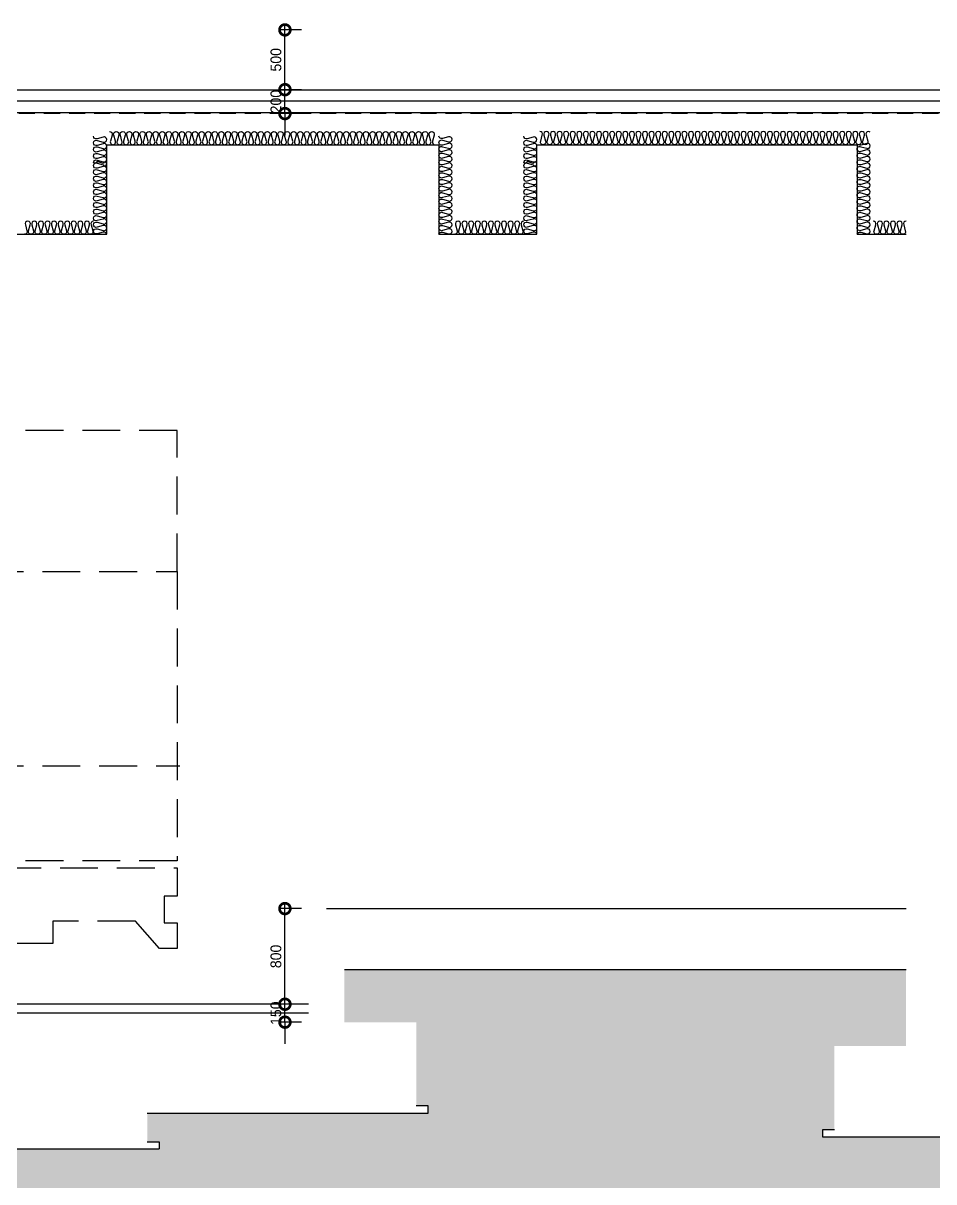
# Model space of a CAD drawing. Header units: millimetres. Extents: x 17311 to 801382, y -242618 to -104888.
# Drawn here: x 505422 to 513042, y -203765 to -194073 of the extents above; entities that cross this region are included whole.
import ezdxf

# ---------------------------------------------------------------- set-up
doc = ezdxf.new("R2010")
doc.units = ezdxf.units.MM
doc.header["$LTSCALE"] = 250
doc.linetypes.add('HID', pattern=[2.8, 1.8, -1])
doc.linetypes.add('HIDDEN', pattern=[9.525, 6.35, -3.175])
doc.layers.get('Defpoints').update_dxf_attribs({"color": 151})
for name, color, linetype in [('A-ELE-8', 8, 'Continuous'), ('A-FIN', 6, 'Continuous'), ('A-FIN-8', 8, 'Continuous'), ('A-HAT-WIREMESH', 9, 'g_mesh'), ('A-WP', 1, 'HID'), ('A-버림CONC', 4, 'Continuous'), ('ISL', 251, 'Continuous'), ('지반', 254, 'Continuous')]:
    doc.layers.add(name, color=color, linetype=linetype)
doc.layers.add('CK', color=221, linetype='Continuous', plot=False)
doc.layers.add('NOPLOT', color=191, linetype='Continuous', plot=False)
doc.styles.add('Gdim', font='')
doc.styles.get('Gdim').set_extended_font_data('Dotum')
doc.linetypes.add('g_mesh', pattern='A,10,-0.8,["X",Gdim,S=0.6,R=0,X=-0.15,Y=-0.3],-0.8', length=11.6)
doc.dimstyles.new('Gdim50', dxfattribs={"dimscale": 30, "dimtxt": 3, "dimasz": 6, "dimexe": 1.5, "dimexo": 2, "dimgap": 1, "dimtad": 1, "dimdec": 0, "dimzin": 0, "dimdsep": 46, "dimlunit": 6, "dimtxsty": 'Gdim', "dimblk": 'DOTSMALL', "dimcen": 1.5, "dimdle": 1.5, "dimclrd": 256, "dimclre": 256, "dimclrt": 256, "dimazin": 0, "dimtfac": 1, "dimtdec": 0, "dimtix": 1, "dimtmove": 2, "dimatfit": 3, "dimldrblk": 'DOTSMALL', "dimfxl": 1.5, "dimtolj": 1, "dimtzin": 0, "dimlwd": -1, "dimlwe": -1, "dimarcsym": 1})

# ---------------------------------------------------------------- blocks, each defined once
blk = doc.blocks.new('5톤윙바디초장축플러스(입면)')
at = {"layer": 'A-ELE-8', "linetype": 'HIDDEN', "ltscale": 0.2}
for p, q in [((2982.6, -1815.2), (2280.3, -1815.2)), ((1521.5, -2425), (1521.5, -9766.9)), ((524.5, -6777.6), (524.5, -7765.5))]:
    blk.add_line(p, q, dxfattribs=at)
for points in [[(0, -717.5), (0, 0), (1153, 0)], [(2280.3, -137.2), (1246.2, -137.2), (1156.2, -4.7)], [(2280.3, -137.2), (2280.3, -2096.6), (0, -2096.6), (0, -1813.6)], [(2016.2, -1265.5), (2016.2, -527.7), (1942, -460.2), (1382.1, -460.2), (1382.1, -1165.4), (1479.9, -1265.5), (2016.2, -1265.5)], [(669.3, -2096.6), (669.3, -9745), (430.5, -9745), (430.5, -9636.9), (210, -9636.9), (210, -9745), (-6.1, -9745), (-6.1, -9598), (223, -9394.7), (223, -8704.7), (37.1, -8704.7), (37.1, -8288.7)], [(176.7, -6283.7), (176.7, -4593.7), (0, -4593.7), (0, -3621), (250.3, -3621), (250.3, -2457.3), (0, -2453), (0, -2096.6)]]:
    blk.add_lwpolyline(points, dxfattribs=at)
for points in [[(2016.2, -1553.5), (2016.2, -1816.7), (1446.2, -1816.7), (1446.2, -1553.5)], [(3147.7, -2425), (3147.7, -9745), (727.7, -9745), (727.7, -2425)]]:
    blk.add_lwpolyline(points, close=True, dxfattribs=at)
for centre, radius in [((0, -1265.5), 472.3), ((0, -1265.5), 286), ((0, -6777.6), 472.3), ((0, -6777.6), 286), ((0, -7765.5), 472.3), ((0, -7765.5), 286)]:
    blk.add_circle(centre, radius, dxfattribs=at)
for centre, radius, start, end in [((1507.7, -1695.9), 1479.6, 355.37815, 58.52232), ((0, -1265.5), 548, 270, 90), ((0, -6777.6), 524.5, 0, 70.31118), ((0, -7765.5), 524.5, 274.05783, 0)]:
    blk.add_arc(centre, radius, start, end, dxfattribs=at)
at = {"layer": 'NOPLOT', "linetype": 'HIDDEN', "ltscale": 0.2}
blk.add_lwpolyline([(3147.7, -2425), (3147.7, -9745), (4327.7, -9745), (4327.7, -2425)], close=True, dxfattribs=at)
blk = doc.blocks.new('_DotSmall')
at = {"color": 0, "linetype": 'ByBlock', "const_width": 0.5}
blk.add_lwpolyline([(-0.0625, 0, 1), (0.0625, 0, 1)], format="xyb", close=True, dxfattribs=at)
blk = doc.blocks.new('*D61')
at = {"layer": 'CK', "transparency": 16777216}
for p, q in [((507612.4, -202279.5), (507612.4, -202099.5)), ((507750.7, -202279.5), (507567.4, -202279.5)), ((507612.4, -202429.5), (507612.4, -202279.5)), ((507750.7, -202429.5), (507567.4, -202429.5)), ((507612.4, -202429.5), (507612.4, -202609.5))]:
    blk.add_line(p, q, dxfattribs=at)
at = {"layer": 'Defpoints', "color": 0, "transparency": 16777216}
for p in [(507612.4, -202279.5), (507810.7, -202279.5), (507810.7, -202429.5)]:
    blk.add_point(p, dxfattribs=at)
at = {"layer": 'CK', "transparency": 16777216, "xscale": 180, "yscale": 180, "zscale": 180}
for p, rotation in [((507612.4, -202279.5), 270), ((507612.4, -202429.5), 90)]:
    blk.add_blockref('_DotSmall', p, dxfattribs=dict(at, rotation=rotation))
at = {"layer": 'CK', "transparency": 16777216, "insert": (507537.3, -202354.5), "char_height": 90, "attachment_point": 5, "rotation": 90, "style": 'Gdim'}
blk.add_mtext('\\A1;150', dxfattribs=at)
blk = doc.blocks.new('*D62')
at = {"layer": 'CK', "transparency": 16777216}
for p, q in [((507750.7, -201479.5), (507567.4, -201479.5)), ((507612.4, -202324.5), (507612.4, -201434.5)), ((507750.7, -202279.5), (507567.4, -202279.5))]:
    blk.add_line(p, q, dxfattribs=at)
at = {"layer": 'Defpoints', "color": 0, "transparency": 16777216}
for p in [(507612.4, -201479.5), (507810.7, -201479.5), (507810.7, -202279.5)]:
    blk.add_point(p, dxfattribs=at)
at = {"layer": 'CK', "transparency": 16777216, "xscale": 180, "yscale": 180, "zscale": 180}
for p, rotation in [((507612.4, -201479.5), 90), ((507612.4, -202279.5), 270)]:
    blk.add_blockref('_DotSmall', p, dxfattribs=dict(at, rotation=rotation))
at = {"layer": 'CK', "transparency": 16777216, "insert": (507537.3, -201879.5), "char_height": 90, "attachment_point": 5, "rotation": 90, "style": 'Gdim'}
blk.add_mtext('\\A1;800', dxfattribs=at)
blk = doc.blocks.new('*D70')
at = {"layer": 'CK', "transparency": 16777216}
for p, q in [((507612.4, -194629.5), (507612.4, -194449.5)), ((507750.7, -194629.5), (507567.4, -194629.5)), ((507612.4, -194829.5), (507612.4, -194629.5)), ((507750.7, -194829.5), (507567.4, -194829.5)), ((507612.4, -194829.5), (507612.4, -195009.5))]:
    blk.add_line(p, q, dxfattribs=at)
at = {"layer": 'Defpoints', "color": 0, "transparency": 16777216}
for p in [(507612.4, -194629.5), (507810.7, -194629.5), (507810.7, -194829.5)]:
    blk.add_point(p, dxfattribs=at)
at = {"layer": 'CK', "transparency": 16777216, "xscale": 180, "yscale": 180, "zscale": 180}
for p, rotation in [((507612.4, -194629.5), 270), ((507612.4, -194829.5), 90)]:
    blk.add_blockref('_DotSmall', p, dxfattribs=dict(at, rotation=rotation))
at = {"layer": 'CK', "transparency": 16777216, "insert": (507537.3, -194729.5), "char_height": 90, "attachment_point": 5, "rotation": 90, "style": 'Gdim'}
blk.add_mtext('\\A1;200', dxfattribs=at)
blk = doc.blocks.new('*D71')
at = {"layer": 'CK', "transparency": 16777216}
for p, q in [((507612.4, -194674.5), (507612.4, -194084.5)), ((507750.7, -194129.5), (507567.4, -194129.5)), ((507750.7, -194629.5), (507567.4, -194629.5))]:
    blk.add_line(p, q, dxfattribs=at)
at = {"layer": 'Defpoints', "color": 0, "transparency": 16777216}
for p in [(507612.4, -194129.5), (507810.7, -194129.5), (507810.7, -194629.5)]:
    blk.add_point(p, dxfattribs=at)
at = {"layer": 'CK', "transparency": 16777216, "xscale": 180, "yscale": 180, "zscale": 180}
for p, rotation in [((507612.4, -194129.5), 90), ((507612.4, -194629.5), 270)]:
    blk.add_blockref('_DotSmall', p, dxfattribs=dict(at, rotation=rotation))
at = {"layer": 'CK', "transparency": 16777216, "insert": (507537.3, -194379.5), "char_height": 90, "attachment_point": 5, "rotation": 90, "style": 'Gdim'}
blk.add_mtext('\\A1;500', dxfattribs=at)

msp = doc.modelspace()

# ---------------------------------------------------------------- hatches: boundary and pattern name
at = {"layer": '지반'}
h = msp.add_hatch(dxfattribs=at)
h.set_pattern_fill('EARTH', color=251, scale=70, angle=45)
edge = h.paths.add_edge_path()
edge.add_line((440367.6, -213174), (591132.2, -213174))
edge.add_line((591132.2, -213174), (591132.2, -201579.5))
edge.add_line((591132.2, -201579.5), (583110.7, -201579.5))
edge.add_line((583110.7, -201579.5), (581310.7, -201479.5))
edge.add_line((581310.7, -201479.5), (579318.7, -201479.5))
edge.add_line((579318.7, -201479.5), (579318.7, -201611.3))
edge.add_line((579318.7, -201611.3), (579328.9, -201621.5))
edge.add_line((579328.9, -201621.5), (580810.7, -201621.5))
edge.add_line((580810.7, -201621.5), (580810.7, -201929.5))
edge.add_line((580810.7, -201929.5), (580910.7, -201929.5))
edge.add_line((580910.7, -201929.5), (580910.7, -201989.5))
edge.add_line((580910.7, -201989.5), (579630.7, -201989.5))
edge.add_line((579630.7, -201989.5), (579630.7, -202599.5))
edge.add_line((579630.7, -202599.5), (579730.7, -202599.5))
edge.add_line((579730.7, -202599.5), (579730.7, -202659.5))
edge.add_line((579730.7, -202659.5), (578790.7, -202659.5))
edge.add_line((578790.7, -202659.5), (578790.7, -202599.5))
edge.add_line((578790.7, -202599.5), (578890.7, -202599.5))
edge.add_line((578890.7, -202599.5), (578890.7, -202049.5))
edge.add_line((578890.7, -202049.5), (575080.7, -202049.5))
edge.add_line((575080.7, -202049.5), (575080.7, -202599.5))
edge.add_line((575080.7, -202599.5), (575180.7, -202599.5))
edge.add_line((575180.7, -202599.5), (575180.7, -202659.5))
edge.add_line((575180.7, -202659.5), (574240.7, -202659.5))
edge.add_line((574240.7, -202659.5), (574240.7, -202599.5))
edge.add_line((574240.7, -202599.5), (574340.7, -202599.5))
edge.add_line((574340.7, -202599.5), (574340.7, -202059.5))
edge.add_line((574340.7, -202059.5), (569310.7, -202059.5))
edge.add_line((569310.7, -202059.5), (569310.7, -202329.5))
edge.add_line((569310.7, -202329.5), (569410.7, -202329.5))
edge.add_line((569410.7, -202329.5), (569410.7, -202389.5))
edge.add_line((569410.7, -202389.5), (567710.7, -202389.5))
edge.add_line((567710.7, -202389.5), (567710.7, -202329.5))
edge.add_line((567710.7, -202329.5), (567810.7, -202329.5))
edge.add_line((567810.7, -202329.5), (567810.7, -201989.5))
edge.add_line((567810.7, -201989.5), (553110.7, -201989.5))
edge.add_line((553110.7, -201989.5), (553110.7, -202629.5))
edge.add_line((553110.7, -202629.5), (553710.7, -202629.5))
edge.add_line((553710.7, -202629.5), (553710.7, -203329.5))
edge.add_line((553710.7, -203329.5), (553810.7, -203329.5))
edge.add_line((553810.7, -203329.5), (553810.7, -203389.5))
edge.add_line((553810.7, -203389.5), (550410.7, -203389.5))
edge.add_line((550410.7, -203389.5), (550410.7, -204129.5))
edge.add_line((550410.7, -204129.5), (550510.7, -204129.5))
edge.add_line((550510.7, -204129.5), (550510.7, -204189.5))
edge.add_line((550510.7, -204189.5), (547310.7, -204189.5))
edge.add_line((547310.7, -204189.5), (547310.7, -204129.5))
edge.add_line((547310.7, -204129.5), (547410.7, -204129.5))
edge.add_line((547410.7, -204129.5), (547410.7, -203389.5))
edge.add_line((547410.7, -203389.5), (539610.7, -203389.5))
edge.add_line((539610.7, -203389.5), (539610.7, -204129.5))
edge.add_line((539610.7, -204129.5), (539710.7, -204129.5))
edge.add_line((539710.7, -204129.5), (539710.7, -204189.5))
edge.add_line((539710.7, -204189.5), (536510.7, -204189.5))
edge.add_line((536510.7, -204189.5), (536510.7, -204129.5))
edge.add_line((536510.7, -204129.5), (536610.7, -204129.5))
edge.add_line((536610.7, -204129.5), (536610.7, -203389.5))
edge.add_line((536610.7, -203389.5), (528810.7, -203389.5))
edge.add_line((528810.7, -203389.5), (528810.7, -204129.5))
edge.add_line((528810.7, -204129.5), (528910.7, -204129.5))
edge.add_line((528910.7, -204129.5), (528910.7, -204189.5))
edge.add_line((528910.7, -204189.5), (525710.7, -204189.5))
edge.add_line((525710.7, -204189.5), (525710.7, -204129.5))
edge.add_line((525710.7, -204129.5), (525810.7, -204129.5))
edge.add_line((525810.7, -204129.5), (525810.7, -203389.5))
edge.add_line((525810.7, -203389.5), (518010.7, -203389.5))
edge.add_line((518010.7, -203389.5), (518010.7, -204129.5))
edge.add_line((518010.7, -204129.5), (518110.7, -204129.5))
edge.add_line((518110.7, -204129.5), (518110.7, -204189.5))
edge.add_line((518110.7, -204189.5), (514910.7, -204189.5))
edge.add_line((514910.7, -204189.5), (514910.7, -204129.5))
edge.add_line((514910.7, -204129.5), (515010.7, -204129.5))
edge.add_line((515010.7, -204129.5), (515010.7, -203389.5))
edge.add_line((515010.7, -203389.5), (512110.7, -203389.5))
edge.add_line((512110.7, -203389.5), (512110.7, -203329.5))
edge.add_line((512110.7, -203329.5), (512210.7, -203329.5))
edge.add_line((512210.7, -203329.5), (512210.7, -202629.5))
edge.add_line((512210.7, -202629.5), (512810.7, -202629.5))
edge.add_line((512810.7, -202629.5), (512810.7, -201989.5))
edge.add_line((512810.7, -201989.5), (508110.7, -201989.5))
edge.add_line((508110.7, -201989.5), (508110.7, -202429.5))
edge.add_line((508110.7, -202429.5), (508710.7, -202429.5))
edge.add_line((508710.7, -202429.5), (508710.7, -203129.5))
edge.add_line((508710.7, -203129.5), (508810.7, -203129.5))
edge.add_line((508810.7, -203129.5), (508810.7, -203189.5))
edge.add_line((508810.7, -203189.5), (506460.7, -203189.5))
edge.add_line((506460.7, -203189.5), (506460.7, -203429.5))
edge.add_line((506460.7, -203429.5), (506560.7, -203429.5))
edge.add_line((506560.7, -203429.5), (506560.7, -203489.5))
edge.add_line((506560.7, -203489.5), (504860.7, -203489.5))
edge.add_line((504860.7, -203489.5), (504860.7, -203429.5))
edge.add_line((504860.7, -203429.5), (504960.7, -203429.5))
edge.add_line((504960.7, -203429.5), (504960.7, -203259.5))
edge.add_line((504960.7, -203259.5), (497090.7, -203259.5))
edge.add_line((497090.7, -203259.5), (496790.7, -203559.5))
edge.add_line((496790.7, -203559.5), (494990.7, -203559.5))
edge.add_line((494990.7, -203559.5), (494990.7, -203499.5))
edge.add_line((494990.7, -203499.5), (495090.7, -203499.5))
edge.add_line((495090.7, -203499.5), (495090.7, -202666.5))
edge.add_line((495090.7, -202666.5), (494560.7, -202666.5))
edge.add_line((494560.7, -202666.5), (494560.7, -202616.5))
edge.add_line((494560.7, -202616.5), (494610.7, -202616.5))
edge.add_line((494610.7, -202616.5), (494610.7, -202279.5))
edge.add_arc((488210.7, -406133.4), 203954.3, 88.201788, 91.798212)
edge.add_line((481810.7, -202279.5), (481810.7, -201879.5))
edge.add_line((481810.7, -201879.5), (440367.6, -201879.5))
edge.add_line((440367.6, -201879.5), (440367.6, -213174))

# ---------------------------------------------------------------- linework, layer by layer
at = {"layer": 'A-FIN'}
for p, q in [((496228.7, -194629.5), (514732.7, -194629.5)), ((507960.7, -201479.5), (512810.7, -201479.5)), ((507810.7, -202279.5), (495160.7, -202279.5))]:
    msp.add_line(p, q, dxfattribs=at)
at = {"layer": 'A-FIN-8'}
msp.add_line((495728.9, -194821.5), (515192.4, -194821.5), dxfattribs=at)
at = {"layer": 'A-HAT-WIREMESH', "ltscale": 0.6}
for p, q in [((515202.7, -194725.5), (495718.7, -194725.5)), ((507810.7, -202354.5), (495160.7, -202354.5))]:
    msp.add_line(p, q, dxfattribs=at)
at = {"layer": 'A-WP', "ltscale": 0.3}
msp.add_line((495725.8, -194826.5), (515195.5, -194826.5), dxfattribs=at)
at = {"layer": 'A-버림CONC'}
for p, q in [((508110.7, -201989.5), (512810.7, -201989.5)), ((504860.7, -203489.5), (506560.7, -203489.5)), ((506460.7, -203429.5), (506560.7, -203429.5)), ((506560.7, -203429.5), (506560.7, -203489.5))]:
    msp.add_line(p, q, dxfattribs=at)
for points in [[(506460.7, -203189.5), (508810.7, -203189.5), (508810.7, -203129.5), (508710.7, -203129.5)], [(512210.7, -203329.5), (512110.7, -203329.5), (512110.7, -203389.5), (515010.7, -203389.5)]]:
    msp.add_lwpolyline(points, dxfattribs=at)
at = {"layer": 'ISL'}
for points in [[(506145.7, -194979.5, -0.524855), (506166.2, -195009.3), (506152.6, -195059.7, 1.449198), (506193.7, -195059.7), (506180.1, -195009.3, -0.524856), (506200.7, -194979.5, -0.524856), (506221.2, -195009.3), (506207.6, -195059.7, 1.449198), (506248.7, -195059.7), (506235.1, -195009.3, -0.524856), (506255.7, -194979.5, -0.524856), (506276.2, -195009.3), (506262.6, -195059.7, 1.449198), (506303.7, -195059.7), (506290.1, -195009.3, -0.524856), (506310.7, -194979.5, -0.524856), (506331.2, -195009.3), (506317.6, -195059.7, 1.449198), (506358.7, -195059.7), (506345.1, -195009.3, -0.524856), (506365.7, -194979.5, -0.524856), (506386.2, -195009.3), (506372.6, -195059.7, 1.449198), (506413.7, -195059.7), (506400.1, -195009.3, -0.524856), (506420.7, -194979.5, -0.524856), (506441.2, -195009.3), (506427.6, -195059.7, 1.449198), (506468.7, -195059.7), (506455.1, -195009.3, -0.524856), (506475.7, -194979.5, -0.524856), (506496.2, -195009.3), (506482.6, -195059.7, 1.449198), (506523.7, -195059.7), (506510.1, -195009.3, -0.524856), (506530.7, -194979.5, -0.524856), (506551.2, -195009.3), (506537.6, -195059.7, 1.449198), (506578.7, -195059.7), (506565.1, -195009.3, -0.524856), (506585.7, -194979.5, -0.524856), (506606.2, -195009.3), (506592.6, -195059.7, 0.524933), (506613.2, -195089.5, 0.524933), (506633.7, -195059.7), (506620.1, -195009.3, -0.524856), (506640.7, -194979.5, -0.524856), (506661.2, -195009.3), (506647.6, -195059.7, 1.449198), (506688.7, -195059.7), (506675.1, -195009.3, -0.524856), (506695.7, -194979.5, -0.524856), (506716.2, -195009.3), (506702.6, -195059.7, 1.449198), (506743.7, -195059.7), (506730.1, -195009.3, -0.524856), (506750.7, -194979.5, -0.524856), (506771.2, -195009.3), (506757.6, -195059.7, 1.449198), (506798.7, -195059.7), (506785.1, -195009.3, -0.524856), (506805.7, -194979.5, -0.524856), (506826.2, -195009.3), (506812.6, -195059.7, 1.449198), (506853.7, -195059.7), (506840.1, -195009.3, -0.524856), (506860.7, -194979.5, -0.524856), (506881.2, -195009.3), (506867.6, -195059.7, 1.449198), (506908.7, -195059.7), (506895.1, -195009.3, -0.524856), (506915.7, -194979.5, -0.524856), (506936.2, -195009.3), (506922.6, -195059.7, 1.449198), (506963.7, -195059.7), (506950.1, -195009.3, -0.524856), (506970.7, -194979.5, -0.524856), (506991.2, -195009.3), (506977.6, -195059.7, 1.449198), (507018.7, -195059.7), (507005.1, -195009.3, -0.524856), (507025.7, -194979.5, -0.524856), (507046.2, -195009.3), (507032.6, -195059.7, 1.449198), (507073.7, -195059.7), (507060.1, -195009.3, -0.524856), (507080.7, -194979.5, -0.524856), (507101.2, -195009.3), (507087.6, -195059.7, 1.449198), (507128.7, -195059.7), (507115.1, -195009.3, -0.524856), (507135.7, -194979.5, -0.524856), (507156.2, -195009.3), (507142.6, -195059.7, 1.449198), (507183.7, -195059.7), (507170.1, -195009.3, -0.524856), (507190.7, -194979.5, -0.524856), (507211.2, -195009.3), (507197.6, -195059.7, 1.449198), (507238.7, -195059.7), (507225.1, -195009.3, -0.524856), (507245.7, -194979.5, -0.524856), (507266.2, -195009.3), (507252.6, -195059.7, 1.449198), (507293.7, -195059.7), (507280.1, -195009.3, -0.524856), (507300.7, -194979.5, -0.524856), (507321.2, -195009.3), (507307.6, -195059.7, 1.449198), (507348.7, -195059.7), (507335.1, -195009.3, -0.524856), (507355.7, -194979.5, -0.524856), (507376.2, -195009.3), (507362.6, -195059.7, 1.449198), (507403.7, -195059.7), (507390.1, -195009.3, -0.524856), (507410.7, -194979.5, -0.524856), (507431.2, -195009.3), (507417.6, -195059.7, 1.449198), (507458.7, -195059.7), (507445.1, -195009.3, -0.524856), (507465.7, -194979.5, -0.524856), (507486.2, -195009.3), (507472.6, -195059.7, 1.449198), (507513.7, -195059.7), (507500.1, -195009.3, -0.524856), (507520.7, -194979.5, -0.524856), (507541.2, -195009.3), (507527.6, -195059.7, 1.449198), (507568.7, -195059.7), (507555.1, -195009.3, -0.524856), (507575.7, -194979.5, -0.524856), (507596.2, -195009.3), (507582.6, -195059.7, 1.449198), (507623.7, -195059.7), (507610.1, -195009.3, -0.524856), (507630.7, -194979.5, -0.524856), (507651.2, -195009.3), (507637.6, -195059.7, 1.449198), (507678.7, -195059.7), (507665.1, -195009.3, -0.524856), (507685.7, -194979.5, -0.524856), (507706.2, -195009.3), (507692.6, -195059.7, 1.449198), (507733.7, -195059.7), (507720.1, -195009.3, -0.524856), (507740.7, -194979.5, -0.524856), (507761.2, -195009.3), (507747.6, -195059.7, 1.449198), (507788.7, -195059.7), (507775.1, -195009.3, -0.524856), (507795.7, -194979.5, -0.524856), (507816.2, -195009.3), (507802.6, -195059.7, 1.449198), (507843.7, -195059.7), (507830.1, -195009.3, -0.524856), (507850.7, -194979.5, -0.524856), (507871.2, -195009.3), (507857.6, -195059.7, 1.449198), (507898.7, -195059.7), (507885.1, -195009.3, -0.524856), (507905.7, -194979.5, -0.524856), (507926.2, -195009.3), (507912.6, -195059.7, 1.449198), (507953.7, -195059.7), (507940.1, -195009.3, -0.524856), (507960.7, -194979.5, -0.524856), (507981.2, -195009.3), (507967.6, -195059.7, 1.449198), (508008.7, -195059.7), (507995.1, -195009.3, -0.524856), (508015.7, -194979.5, -0.524856), (508036.2, -195009.3), (508022.6, -195059.7, 1.449198), (508063.7, -195059.7), (508050.1, -195009.3, -0.524856), (508070.7, -194979.5, -0.524856), (508091.2, -195009.3), (508077.6, -195059.7, 1.449198), (508118.7, -195059.7), (508105.1, -195009.3, -0.524856), (508125.7, -194979.5, -0.524856), (508146.2, -195009.3), (508132.6, -195059.7, 1.449198), (508173.7, -195059.7), (508160.1, -195009.3, -0.524856), (508180.7, -194979.5, -0.524856), (508201.2, -195009.3), (508187.6, -195059.7, 1.449198), (508228.7, -195059.7), (508215.1, -195009.3, -0.524856), (508235.7, -194979.5, -0.524856), (508256.2, -195009.3), (508242.6, -195059.7, 1.449198), (508283.7, -195059.7), (508270.1, -195009.3, -0.524856), (508290.7, -194979.5, -0.524856), (508311.2, -195009.3), (508297.6, -195059.7, 1.449198), (508338.7, -195059.7), (508325.1, -195009.3, -0.524856), (508345.7, -194979.5, -0.524856), (508366.2, -195009.3), (508352.6, -195059.7, 1.449198), (508393.7, -195059.7), (508380.1, -195009.3, -0.524856), (508400.7, -194979.5, -0.524856), (508421.2, -195009.3), (508407.6, -195059.7, 1.449198), (508448.7, -195059.7), (508435.1, -195009.3, -0.524856), (508455.7, -194979.5, -0.524856), (508476.2, -195009.3), (508462.6, -195059.7, 1.449198), (508503.7, -195059.7), (508490.1, -195009.3, -0.524856), (508510.7, -194979.5, -0.524856), (508531.2, -195009.3), (508517.6, -195059.7, 1.449198), (508558.7, -195059.7), (508545.1, -195009.3, -0.524856), (508565.7, -194979.5, -0.524856), (508586.2, -195009.3), (508572.6, -195059.7, 1.449198), (508613.7, -195059.7), (508600.1, -195009.3, -0.524856), (508620.7, -194979.5, -0.524856), (508641.2, -195009.3), (508627.6, -195059.7, 1.449198), (508668.7, -195059.7), (508655.1, -195009.3, -0.524856), (508675.7, -194979.5, -0.524856), (508696.2, -195009.3), (508682.6, -195059.7, 1.449198), (508723.7, -195059.7), (508710.1, -195009.3, -0.524856), (508730.7, -194979.5, -0.524856), (508751.2, -195009.3), (508737.6, -195059.7, 1.449198), (508778.7, -195059.7), (508765.1, -195009.3, -0.524856), (508785.7, -194979.5, -0.524856), (508806.2, -195009.3), (508792.6, -195059.7, 1.449198), (508833.7, -195059.7), (508820.1, -195009.3, -0.524856), (508840.7, -194979.5, -0.524856), (508861.2, -195009.3), (508847.6, -195059.7, 0.524933), (508868.2, -195089.5, 0.524933)], [(512510.7, -194985.4, 0.189761), (512495.7, -194979.5, 0.524856), (512475.1, -195009.3), (512488.7, -195059.7, -0.524933), (512468.2, -195089.5, -0.524933), (512447.6, -195059.7), (512461.2, -195009.3, 0.524856), (512440.7, -194979.5, 0.524856), (512420.1, -195009.3), (512433.7, -195059.7, -1.449198), (512392.6, -195059.7), (512406.2, -195009.3, 0.524856), (512385.7, -194979.5, 0.524856), (512365.1, -195009.3), (512378.7, -195059.7, -1.449198), (512337.6, -195059.7), (512351.2, -195009.3, 0.524856), (512330.7, -194979.5, 0.524856), (512310.1, -195009.3), (512323.7, -195059.7, -1.449198), (512282.6, -195059.7), (512296.2, -195009.3, 0.524856), (512275.7, -194979.5, 0.524856), (512255.1, -195009.3), (512268.7, -195059.7, -1.449198), (512227.6, -195059.7), (512241.2, -195009.3, 0.524856), (512220.7, -194979.5, 0.524856), (512200.1, -195009.3), (512213.7, -195059.7, -1.449198), (512172.6, -195059.7), (512186.2, -195009.3, 0.524856), (512165.7, -194979.5, 0.524856), (512145.1, -195009.3), (512158.7, -195059.7, -1.449198), (512117.6, -195059.7), (512131.2, -195009.3, 0.524856), (512110.7, -194979.5, 0.524856), (512090.1, -195009.3), (512103.7, -195059.7, -1.449198), (512062.6, -195059.7), (512076.2, -195009.3, 0.524856), (512055.7, -194979.5, 0.524856), (512035.1, -195009.3), (512048.7, -195059.7, -1.449198), (512007.6, -195059.7), (512021.2, -195009.3, 0.524856), (512000.7, -194979.5, 0.524856), (511980.1, -195009.3), (511993.7, -195059.7, -1.449198), (511952.6, -195059.7), (511966.2, -195009.3, 0.524856), (511945.7, -194979.5, 0.524856), (511925.1, -195009.3), (511938.7, -195059.7, -1.449198), (511897.6, -195059.7), (511911.2, -195009.3, 0.524856), (511890.7, -194979.5, 0.524856), (511870.1, -195009.3), (511883.7, -195059.7, -1.449198), (511842.6, -195059.7), (511856.2, -195009.3, 0.524856), (511835.7, -194979.5, 0.524856), (511815.1, -195009.3), (511828.7, -195059.7, -1.449198), (511787.6, -195059.7), (511801.2, -195009.3, 0.524856), (511780.7, -194979.5, 0.524856), (511760.1, -195009.3), (511773.7, -195059.7, -1.449198), (511732.6, -195059.7), (511746.2, -195009.3, 0.524856), (511725.7, -194979.5, 0.524856), (511705.1, -195009.3), (511718.7, -195059.7, -1.449198), (511677.6, -195059.7), (511691.2, -195009.3, 0.524856), (511670.7, -194979.5, 0.524856), (511650.1, -195009.3), (511663.7, -195059.7, -1.449198), (511622.6, -195059.7), (511636.2, -195009.3, 0.524856), (511615.7, -194979.5, 0.524856), (511595.1, -195009.3), (511608.7, -195059.7, -1.449198), (511567.6, -195059.7), (511581.2, -195009.3, 0.524856), (511560.7, -194979.5, 0.524856), (511540.1, -195009.3), (511553.7, -195059.7, -1.449198), (511512.6, -195059.7), (511526.2, -195009.3, 0.524856), (511505.7, -194979.5, 0.524856), (511485.1, -195009.3), (511498.7, -195059.7, -1.449198), (511457.6, -195059.7), (511471.2, -195009.3, 0.524856), (511450.7, -194979.5, 0.524856), (511430.1, -195009.3), (511443.7, -195059.7, -1.449198), (511402.6, -195059.7), (511416.2, -195009.3, 0.524856), (511395.7, -194979.5, 0.524856), (511375.1, -195009.3), (511388.7, -195059.7, -1.449198), (511347.6, -195059.7), (511361.2, -195009.3, 0.524856), (511340.7, -194979.5, 0.524856), (511320.1, -195009.3), (511333.7, -195059.7, -1.449198), (511292.6, -195059.7), (511306.2, -195009.3, 0.524856), (511285.7, -194979.5, 0.524856), (511265.1, -195009.3), (511278.7, -195059.7, -1.449198), (511237.6, -195059.7), (511251.2, -195009.3, 0.524856), (511230.7, -194979.5, 0.524856), (511210.1, -195009.3), (511223.7, -195059.7, -1.449198), (511182.6, -195059.7), (511196.2, -195009.3, 0.524856), (511175.7, -194979.5, 0.524856), (511155.1, -195009.3), (511168.7, -195059.7, -1.449198), (511127.6, -195059.7), (511141.2, -195009.3, 0.524856), (511120.7, -194979.5, 0.524856), (511100.1, -195009.3), (511113.7, -195059.7, -1.449198), (511072.6, -195059.7), (511086.2, -195009.3, 0.524856), (511065.7, -194979.5, 0.524856), (511045.1, -195009.3), (511058.7, -195059.7, -1.449198), (511017.6, -195059.7), (511031.2, -195009.3, 0.524856), (511010.7, -194979.5, 0.524856), (510990.1, -195009.3), (511003.7, -195059.7, -1.449198), (510962.6, -195059.7), (510976.2, -195009.3, 0.524856), (510955.7, -194979.5, 0.524856), (510935.1, -195009.3), (510948.7, -195059.7, -1.449198), (510907.6, -195059.7), (510921.2, -195009.3, 0.524856), (510900.7, -194979.5, 0.524856), (510880.1, -195009.3), (510893.7, -195059.7, -1.449198), (510852.6, -195059.7), (510866.2, -195009.3, 0.524856), (510845.7, -194979.5, 0.524856), (510825.1, -195009.3), (510838.7, -195059.7, -1.449198), (510797.6, -195059.7), (510811.2, -195009.3, 0.524856), (510790.7, -194979.5, 0.524856), (510770.1, -195009.3), (510783.7, -195059.7, -1.449198), (510742.6, -195059.7), (510756.2, -195009.3, 0.524856), (510735.7, -194979.5, 0.524856), (510715.1, -195009.3), (510728.7, -195059.7, -1.449198), (510687.6, -195059.7), (510701.2, -195009.3, 0.524856), (510680.7, -194979.5, 0.524856), (510660.1, -195009.3), (510673.7, -195059.7, -1.449198), (510632.6, -195059.7), (510646.2, -195009.3, 0.524856), (510625.7, -194979.5, 0.524856), (510605.1, -195009.3), (510618.7, -195059.7, -1.449198), (510577.6, -195059.7), (510591.2, -195009.3, 0.524856), (510570.7, -194979.5, 0.524856), (510550.1, -195009.3), (510563.7, -195059.7, -1.449198), (510522.6, -195059.7), (510536.2, -195009.3, 0.524856), (510515.7, -194979.5, 0.524856), (510495.1, -195009.3), (510508.7, -195059.7, -1.449198), (510467.6, -195059.7), (510481.2, -195009.3, 0.524856), (510460.7, -194979.5, 0.524856), (510440.1, -195009.3), (510453.7, -195059.7, -1.449198), (510412.6, -195059.7), (510426.2, -195009.3, 0.524856), (510405.7, -194979.5, 0.524856), (510385.1, -195009.3), (510398.7, -195059.7, -1.449198), (510357.6, -195059.7), (510371.2, -195009.3, 0.524856), (510350.7, -194979.5, 0.524856), (510330.1, -195009.3), (510343.7, -195059.7, -1.449198), (510302.6, -195059.7), (510316.2, -195009.3, 0.524856), (510295.7, -194979.5, 0.524856), (510275.1, -195009.3), (510288.7, -195059.7, -1.449198), (510247.6, -195059.7), (510261.2, -195009.3, 0.524856), (510240.7, -194979.5, 0.524856), (510220.1, -195009.3), (510233.7, -195059.7, -0.524933), (510213.2, -195089.5, -0.524933), (510192.6, -195059.7), (510206.2, -195009.3, 0.524856), (510185.7, -194979.5, 0.524856), (510165.1, -195009.3), (510178.7, -195059.7, -1.449198), (510137.6, -195059.7), (510151.2, -195009.3, 0.524856), (510130.7, -194979.5, 0.524856), (510110.1, -195009.3), (510123.7, -195059.7, -1.449198), (510082.6, -195059.7), (510096.2, -195009.3, 0.524856), (510075.7, -194979.5, 0.524856), (510055.1, -195009.3), (510068.7, -195059.7, -1.449198), (510027.6, -195059.7), (510041.2, -195009.3, 0.524856), (510020.7, -194979.5, 0.524856), (510000.1, -195009.3), (510013.7, -195059.7, -1.449198), (509972.6, -195059.7), (509986.2, -195009.3, 0.524856), (509965.7, -194979.5, 0.524856), (509945.1, -195009.3), (509958.7, -195059.7, -1.449198), (509917.6, -195059.7), (509931.2, -195009.3, 0.524856), (509910.7, -194979.5, 0.524856), (509890.1, -195009.3), (509903.7, -195059.7, -1.449198), (509862.6, -195059.7), (509876.2, -195009.3, 0.524856), (509855.7, -194979.5, 0.524856), (509835.1, -195009.3), (509848.7, -195059.7, -1.449198), (509807.6, -195059.7), (509821.2, -195009.3, 0.524856), (509800.7, -194979.5, 0.524856), (509780.1, -195009.3), (509793.7, -195059.7, -1.449198), (509752.6, -195059.7), (509766.2, -195009.3, 0.524855), (509745.7, -194979.5)], [(506120.5, -195839.5, 0.489145), (506090.9, -195821.4), (506040.5, -195835.1, -0.524856), (506010.7, -195814.5, -0.524856), (506040.5, -195793.9), (506090.9, -195807.6, 1.449198), (506090.9, -195766.4), (506040.5, -195780.1, -0.524856), (506010.7, -195759.5, -0.524856), (506040.5, -195738.9), (506090.9, -195752.6, 1.449198), (506090.9, -195711.4), (506040.5, -195725.1, -0.524856), (506010.7, -195704.5, -0.524856), (506040.5, -195683.9), (506090.9, -195697.6, 1.449198), (506090.9, -195656.4), (506040.5, -195670.1, -0.524856), (506010.7, -195649.5, -0.524856), (506040.5, -195628.9), (506090.9, -195642.6, 1.449198), (506090.9, -195601.4), (506040.5, -195615.1, -0.524856), (506010.7, -195594.5, -0.524856), (506040.5, -195573.9), (506090.9, -195587.6, 1.449198), (506090.9, -195546.4), (506040.5, -195560.1, -0.524856), (506010.7, -195539.5, -0.524856), (506040.5, -195518.9), (506090.9, -195532.6, 1.449198), (506090.9, -195491.4), (506040.5, -195505.1, -0.524856), (506010.7, -195484.5, -0.524856), (506040.5, -195463.9), (506090.9, -195477.6, 1.449198), (506090.9, -195436.4), (506040.5, -195450.1, -0.524856), (506010.7, -195429.5, -0.524856), (506040.5, -195408.9), (506090.9, -195422.6, 1.449198), (506090.9, -195381.4), (506040.5, -195395.1, -0.524856), (506010.7, -195374.5, -0.524856), (506040.5, -195353.9), (506090.9, -195367.6, 1.449198), (506090.9, -195326.4), (506040.5, -195340.1, -0.524856), (506010.7, -195319.5, -0.524856), (506040.5, -195298.9), (506090.9, -195312.6, 1.449198), (506090.9, -195271.4), (506040.5, -195285.1, -0.524856), (506010.7, -195264.5, -0.524856), (506040.5, -195243.9), (506090.9, -195257.6, 5.351885), (506090.9, -195246.4), (506040.5, -195230.1, -0.607988), (506010.7, -195239.5, -0.524856), (506040.5, -195218.9), (506090.9, -195232.6, 1.449198), (506090.9, -195191.4), (506040.5, -195205.1, -0.524856), (506010.7, -195184.5, -0.524856), (506040.5, -195163.9), (506090.9, -195177.6, 1.449198), (506090.9, -195136.4), (506040.5, -195150.1, -0.524856), (506010.7, -195129.5, -0.524856), (506040.5, -195108.9), (506090.9, -195122.6, 1.449198), (506090.9, -195081.4), (506040.5, -195095.1, -0.524856), (506010.7, -195074.5, -0.524856), (506040.5, -195053.9), (506090.9, -195067.6, 0.524933), (506120.7, -195047, 0.524933), (506090.9, -195026.4), (506040.5, -195040.1, -0.524854), (506010.7, -195019.5, -0.524854)], [(508900.8, -195839.5, -0.489145), (508930.5, -195821.4), (508980.9, -195835.1, 0.524856), (509010.7, -195814.5, 0.524856), (508980.9, -195793.9), (508930.5, -195807.6, -1.449198), (508930.5, -195766.4), (508980.9, -195780.1, 0.524856), (509010.7, -195759.5, 0.524856), (508980.9, -195738.9), (508930.5, -195752.6, -1.449198), (508930.5, -195711.4), (508980.9, -195725.1, 0.524856), (509010.7, -195704.5, 0.524856), (508980.9, -195683.9), (508930.5, -195697.6, -1.449198), (508930.5, -195656.4), (508980.9, -195670.1, 0.524856), (509010.7, -195649.5, 0.524856), (508980.9, -195628.9), (508930.5, -195642.6, -1.449198), (508930.5, -195601.4), (508980.9, -195615.1, 0.524856), (509010.7, -195594.5, 0.524856), (508980.9, -195573.9), (508930.5, -195587.6, -1.449198), (508930.5, -195546.4), (508980.9, -195560.1, 0.524856), (509010.7, -195539.5, 0.524856), (508980.9, -195518.9), (508930.5, -195532.6, -1.449198), (508930.5, -195491.4), (508980.9, -195505.1, 0.524856), (509010.7, -195484.5, 0.524856), (508980.9, -195463.9), (508930.5, -195477.6, -1.449198), (508930.5, -195436.4), (508980.9, -195450.1, 0.524856), (509010.7, -195429.5, 0.524856), (508980.9, -195408.9), (508930.5, -195422.6, -1.449198), (508930.5, -195381.4), (508980.9, -195395.1, 0.524856), (509010.7, -195374.5, 0.524856), (508980.9, -195353.9), (508930.5, -195367.6, -1.449198), (508930.5, -195326.4), (508980.9, -195340.1, 0.524856), (509010.7, -195319.5, 0.524856), (508980.9, -195298.9), (508930.5, -195312.6, -1.449198), (508930.5, -195271.4), (508980.9, -195285.1, 0.524856), (509010.7, -195264.5, 0.524856), (508980.9, -195243.9), (508930.5, -195257.6, -1.449198), (508930.5, -195216.4), (508980.9, -195230.1, 0.524856), (509010.7, -195209.5, 0.524856), (508980.9, -195188.9), (508930.5, -195202.6, -1.449198), (508930.5, -195161.4), (508980.9, -195175.1, 0.524856), (509010.7, -195154.5, 0.524856), (508980.9, -195133.9), (508930.5, -195147.6, -1.449198), (508930.5, -195106.4), (508980.9, -195120.1, 0.524856), (509010.7, -195099.5, 0.524856), (508980.9, -195078.9), (508930.5, -195092.6, -1.449198), (508930.5, -195051.4), (508980.9, -195065.1, 0.524856), (509010.7, -195044.5, 0.524856), (508980.9, -195023.9), (508930.5, -195037.6, -0.524933), (508900.7, -195017)], [(509720.5, -195839.5, 0.489145), (509690.9, -195821.4), (509640.5, -195835.1, -0.524856), (509610.7, -195814.5, -0.524856), (509640.5, -195793.9), (509690.9, -195807.6, 1.449198), (509690.9, -195766.4), (509640.5, -195780.1, -0.524856), (509610.7, -195759.5, -0.524856), (509640.5, -195738.9), (509690.9, -195752.6, 1.449198), (509690.9, -195711.4), (509640.5, -195725.1, -0.524856), (509610.7, -195704.5, -0.524856), (509640.5, -195683.9), (509690.9, -195697.6, 1.449198), (509690.9, -195656.4), (509640.5, -195670.1, -0.524856), (509610.7, -195649.5, -0.524856), (509640.5, -195628.9), (509690.9, -195642.6, 1.449198), (509690.9, -195601.4), (509640.5, -195615.1, -0.524856), (509610.7, -195594.5, -0.524856), (509640.5, -195573.9), (509690.9, -195587.6, 1.449198), (509690.9, -195546.4), (509640.5, -195560.1, -0.524856), (509610.7, -195539.5, -0.524856), (509640.5, -195518.9), (509690.9, -195532.6, 1.449198), (509690.9, -195491.4), (509640.5, -195505.1, -0.524856), (509610.7, -195484.5, -0.524856), (509640.5, -195463.9), (509690.9, -195477.6, 1.449198), (509690.9, -195436.4), (509640.5, -195450.1, -0.524856), (509610.7, -195429.5, -0.524856), (509640.5, -195408.9), (509690.9, -195422.6, 1.449198), (509690.9, -195381.4), (509640.5, -195395.1, -0.524856), (509610.7, -195374.5, -0.524856), (509640.5, -195353.9), (509690.9, -195367.6, 1.449198), (509690.9, -195326.4), (509640.5, -195340.1, -0.524856), (509610.7, -195319.5, -0.524856), (509640.5, -195298.9), (509690.9, -195312.6, 1.449198), (509690.9, -195271.4), (509640.5, -195285.1, -0.524856), (509610.7, -195264.5, -0.524856), (509640.5, -195243.9), (509690.9, -195257.6, 5.351885), (509690.9, -195246.4), (509640.5, -195230.1, -0.607988), (509610.7, -195239.5, -0.524856), (509640.5, -195218.9), (509690.9, -195232.6, 1.449198), (509690.9, -195191.4), (509640.5, -195205.1, -0.524856), (509610.7, -195184.5, -0.524856), (509640.5, -195163.9), (509690.9, -195177.6, 1.449198), (509690.9, -195136.4), (509640.5, -195150.1, -0.524856), (509610.7, -195129.5, -0.524856), (509640.5, -195108.9), (509690.9, -195122.6, 1.449198), (509690.9, -195081.4), (509640.5, -195095.1, -0.524856), (509610.7, -195074.5, -0.524856), (509640.5, -195053.9), (509690.9, -195067.6, 0.524933), (509720.7, -195047, 0.524933), (509690.9, -195026.4), (509640.5, -195040.1, -0.524854), (509610.7, -195019.5, -0.524854)], [(512400.7, -195839.5, -0.489145), (512430.3, -195821.4), (512480.7, -195835.1, 0.524856), (512510.5, -195814.5, 0.524856), (512480.7, -195793.9), (512430.3, -195807.6, -1.449198), (512430.3, -195766.4), (512480.7, -195780.1, 0.524856), (512510.5, -195759.5, 0.524856), (512480.7, -195738.9), (512430.3, -195752.6, -1.449198), (512430.3, -195711.4), (512480.7, -195725.1, 0.524856), (512510.5, -195704.5, 0.524856), (512480.7, -195683.9), (512430.3, -195697.6, -1.449198), (512430.3, -195656.4), (512480.7, -195670.1, 0.524856), (512510.5, -195649.5, 0.524856), (512480.7, -195628.9), (512430.3, -195642.6, -1.449198), (512430.3, -195601.4), (512480.7, -195615.1, 0.524856), (512510.5, -195594.5, 0.524856), (512480.7, -195573.9), (512430.3, -195587.6, -1.449198), (512430.3, -195546.4), (512480.7, -195560.1, 0.524856), (512510.5, -195539.5, 0.524856), (512480.7, -195518.9), (512430.3, -195532.6, -1.449198), (512430.3, -195491.4), (512480.7, -195505.1, 0.524856), (512510.5, -195484.5, 0.524856), (512480.7, -195463.9), (512430.3, -195477.6, -1.449198), (512430.3, -195436.4), (512480.7, -195450.1, 0.524856), (512510.5, -195429.5, 0.524856), (512480.7, -195408.9), (512430.3, -195422.6, -1.449198), (512430.3, -195381.4), (512480.7, -195395.1, 0.524856), (512510.5, -195374.5, 0.524856), (512480.7, -195353.9), (512430.3, -195367.6, -1.449198), (512430.3, -195326.4), (512480.7, -195340.1, 0.524856), (512510.5, -195319.5, 0.524856), (512480.7, -195298.9), (512430.3, -195312.6, -1.449198), (512430.3, -195271.4), (512480.7, -195285.1, 0.524856), (512510.5, -195264.5, 0.524856), (512480.7, -195243.9), (512430.3, -195257.6, -1.449198), (512430.3, -195216.4), (512480.7, -195230.1, 0.524856), (512510.5, -195209.5, 0.524856), (512480.7, -195188.9), (512430.3, -195202.6, -1.449198), (512430.3, -195161.4), (512480.7, -195175.1, 0.524856), (512510.5, -195154.5, 0.524856), (512480.7, -195133.9), (512430.3, -195147.6, -1.449198), (512430.3, -195106.4), (512480.7, -195120.1, 0.524856), (512510.5, -195099.5, 0.524856), (512480.7, -195078.9), (512430.3, -195092.6, -0.259058), (512409.2, -195089.5, -0.259058)], [(506010.7, -195729.5, 0.524856), (505990.1, -195759.3), (506003.7, -195809.7, -1.449198), (505962.6, -195809.7), (505976.2, -195759.3, 0.524856), (505955.7, -195729.5, 0.524856), (505935.1, -195759.3), (505948.7, -195809.7, -1.449198), (505907.6, -195809.7), (505921.2, -195759.3, 0.524856), (505900.7, -195729.5, 0.524856), (505880.1, -195759.3), (505893.7, -195809.7, -1.449198), (505852.6, -195809.7), (505866.2, -195759.3, 0.524856), (505845.7, -195729.5, 0.524856), (505825.1, -195759.3), (505838.7, -195809.7, -1.449198), (505797.6, -195809.7), (505811.2, -195759.3, 0.524856), (505790.7, -195729.5, 0.524856), (505770.1, -195759.3), (505783.7, -195809.7, -1.449198), (505742.6, -195809.7), (505756.2, -195759.3, 0.524856), (505735.7, -195729.5, 0.524856), (505715.1, -195759.3), (505728.7, -195809.7, -1.449198), (505687.6, -195809.7), (505701.2, -195759.3, 0.524856), (505680.7, -195729.5, 0.524856), (505660.1, -195759.3), (505673.7, -195809.7, -1.449198), (505632.6, -195809.7), (505646.2, -195759.3, 0.524856), (505625.7, -195729.5, 0.524856), (505605.1, -195759.3), (505618.7, -195809.7, -1.449198), (505577.6, -195809.7), (505591.2, -195759.3, 0.524856), (505570.7, -195729.5, 0.524856), (505550.1, -195759.3), (505563.7, -195809.7, -1.449198), (505522.6, -195809.7), (505536.2, -195759.3, 0.524856), (505515.7, -195729.5, 0.524856), (505495.1, -195759.3), (505508.7, -195809.7, -1.449198), (505467.6, -195809.7), (505481.2, -195759.3, 0.524856), (505460.7, -195729.5, 0.524856), (505440.1, -195759.3), (505453.7, -195809.7, -0.524951), (505433.2, -195839.5, -0.524951)], [(509610.7, -195729.5, 0.524856), (509590.1, -195759.3), (509603.7, -195809.7, -1.449198), (509562.6, -195809.7), (509576.2, -195759.3, 0.524856), (509555.7, -195729.5, 0.524856), (509535.1, -195759.3), (509548.7, -195809.7, -1.449198), (509507.6, -195809.7), (509521.2, -195759.3, 0.524856), (509500.7, -195729.5, 0.524856), (509480.1, -195759.3), (509493.7, -195809.7, -1.449198), (509452.6, -195809.7), (509466.2, -195759.3, 0.524856), (509445.7, -195729.5, 0.524856), (509425.1, -195759.3), (509438.7, -195809.7, -1.449198), (509397.6, -195809.7), (509411.2, -195759.3, 0.524856), (509390.7, -195729.5, 0.524856), (509370.1, -195759.3), (509383.7, -195809.7, -1.449198), (509342.6, -195809.7), (509356.2, -195759.3, 0.524856), (509335.7, -195729.5, 0.524856), (509315.1, -195759.3), (509328.7, -195809.7, -1.449198), (509287.6, -195809.7), (509301.2, -195759.3, 0.524856), (509280.7, -195729.5, 0.524856), (509260.1, -195759.3), (509273.7, -195809.7, -1.449198), (509232.6, -195809.7), (509246.2, -195759.3, 0.524856), (509225.7, -195729.5, 0.524856), (509205.1, -195759.3), (509218.7, -195809.7, -1.449198), (509177.6, -195809.7), (509191.2, -195759.3, 0.524856), (509170.7, -195729.5, 0.524856), (509150.1, -195759.3), (509163.7, -195809.7, -1.449198), (509122.6, -195809.7), (509136.2, -195759.3, 0.524856), (509115.7, -195729.5, 0.524856), (509095.1, -195759.3), (509108.7, -195809.7, -1.449198), (509067.6, -195809.7), (509081.2, -195759.3, 0.524856), (509060.7, -195729.5, 0.524856), (509040.1, -195759.3), (509053.7, -195809.7, -0.524951), (509033.2, -195839.5, -0.524951)], [(512810.7, -195729.5, 0.524856), (512790.1, -195759.3), (512803.7, -195809.7, -1.449198), (512762.6, -195809.7), (512776.2, -195759.3, 0.524856), (512755.7, -195729.5, 0.524856), (512735.1, -195759.3), (512748.7, -195809.7, -1.449198), (512707.6, -195809.7), (512721.2, -195759.3, 0.524856), (512700.7, -195729.5, 0.524856), (512680.1, -195759.3), (512693.7, -195809.7, -1.449198), (512652.6, -195809.7), (512666.2, -195759.3, 0.524856), (512645.7, -195729.5, 0.524856), (512625.1, -195759.3), (512638.7, -195809.7, -1.449198), (512597.6, -195809.7), (512611.2, -195759.3, 0.524856), (512590.7, -195729.5, 0.524856), (512570.1, -195759.3), (512583.7, -195809.7, -1.449198), (512542.6, -195809.7), (512556.2, -195759.3, 0.524856), (512535.7, -195729.5)]]:
    msp.add_lwpolyline(points, format="xyb", dxfattribs=at)
msp.add_lwpolyline([(495760.7, -195839.5), (496220.7, -195839.5), (496220.7, -195089.5), (498350.7, -195089.5), (498350.7, -195839.5), (499170.7, -195839.5), (499170.7, -195089.5), (501320.7, -195089.5), (501320.7, -195839.5), (502140.7, -195839.5), (502140.7, -195089.5), (505300.7, -195089.5), (505300.7, -195839.5), (506120.7, -195839.5), (506120.7, -195089.5), (508900.7, -195089.5), (508900.7, -195839.5), (509720.7, -195839.5), (509720.7, -195089.5), (512400.7, -195089.5), (512400.7, -195839.5), (512810.7, -195839.5)], dxfattribs=at)

# ---------------------------------------------------------------- block references
at = {"layer": 'A-ELE-8', "rotation": 90}
msp.add_blockref('5톤윙바디초장축플러스(입면)', (496966.1, -201807.2), dxfattribs=at)

# ---------------------------------------------------------------- dimensions: what is measured, and where the dimension line sits
at = {"layer": 'CK'}
for base, p1, p2, picture, middle in [((507612.4, -194129.5), (507810.7, -194629.5), (507810.7, -194129.5), '*D71', (507537.3, -194379.5)), ((507612.4, -194629.5), (507810.7, -194829.5), (507810.7, -194629.5), '*D70', (507537.3, -194729.5)), ((507612.4, -201479.5), (507810.7, -202279.5), (507810.7, -201479.5), '*D62', (507537.3, -201879.5)), ((507612.4, -202279.5), (507810.7, -202429.5), (507810.7, -202279.5), '*D61', (507537.3, -202354.5))]:
    dim = msp.add_linear_dim(base=base, p1=p1, p2=p2, angle=90, dimstyle='Gdim50', dxfattribs=at)
    dim.commit()
    dim.dimension.update_dxf_attribs({"geometry": picture, "text_midpoint": middle})

doc.saveas('drawing.dxf')
